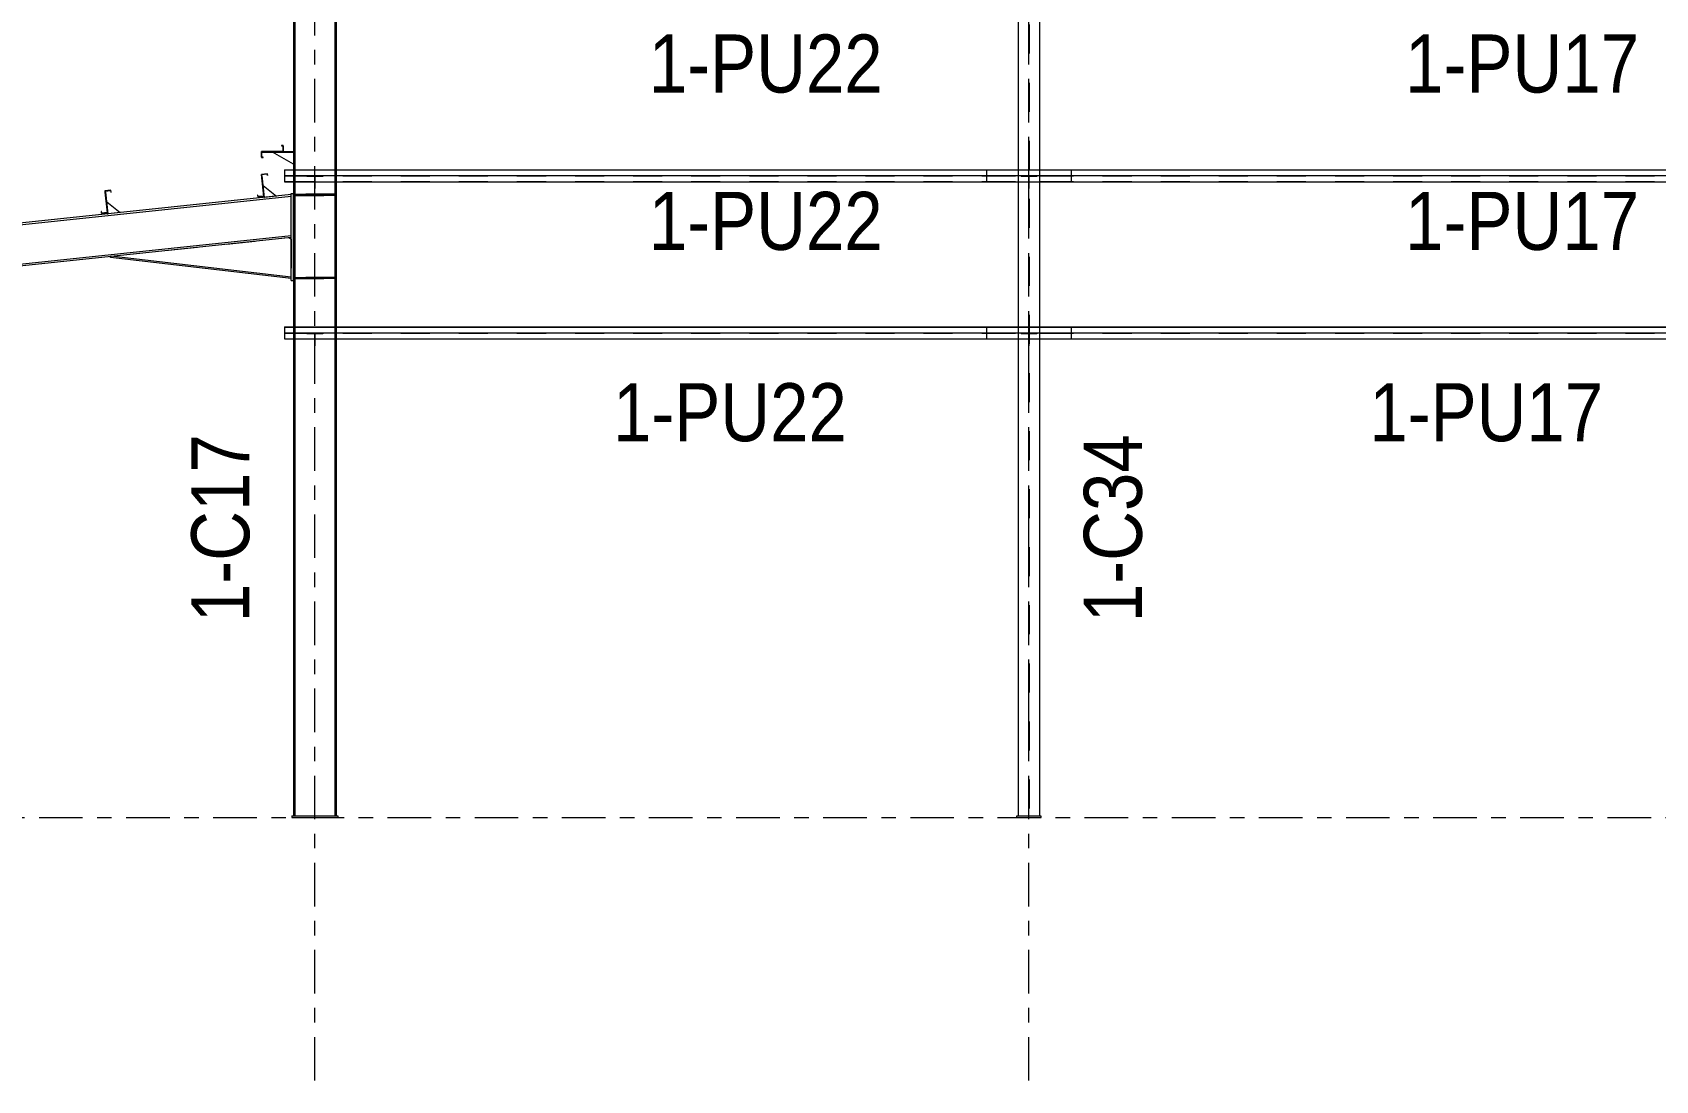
# Model space of a CAD drawing. Header units: millimetres. Extents: x -619 to 204, y -351 to 223.
# Drawn here: x -424.2 to -312.4, y -1.4 to 70.7 of the extents above; entities that cross this region are included whole.
import ezdxf

# ---------------------------------------------------------------- set-up
doc = ezdxf.new("R2010")
doc.units = ezdxf.units.MM
for name, pattern in [('XKITLINE00', [0]), ('XKITLINE02', [4, 2, -2]), ('XKITLINE03', [6, 3, -1, 1, -1])]:
    doc.linetypes.add(name, pattern=pattern)
for name, color, linetype, lineweight in [('Part', 2, 'Continuous', 0), ('PartMark', 7, 'Continuous', 0), ('S-grid', 1, 'Continuous', 0)]:
    doc.layers.add(name, color=color, linetype=linetype, lineweight=lineweight)
doc.styles.add('ARIAL', font='ARIAL.TTF')

# ---------------------------------------------------------------- blocks, each defined once
blk = doc.blocks.new('*A148')
at = {"layer": 'S-grid', "color": 1, "linetype": 'XKITLINE03', "lineweight": 0}
blk.add_line((-489.74, 16.67), (22.91, 16.67), dxfattribs=at)
blk = doc.blocks.new('*A205')
at = {"layer": 'S-grid', "color": 1, "linetype": 'XKITLINE03', "lineweight": 0}
blk.add_line((-355.58, -1.45), (-355.58, 140.21), dxfattribs=at)
at = {"layer": 'S-grid', "color": 3, "style": 'ARIAL', "width": 0.85}
blk.add_text('V1', height=3, dxfattribs=at).set_placement((-358.03, 141.21))
blk = doc.blocks.new('*A206')
at = {"layer": 'S-grid', "color": 1, "linetype": 'XKITLINE03', "lineweight": 0}
blk.add_line((-404.75, -1.45), (-404.75, 140.21), dxfattribs=at)
at = {"layer": 'S-grid', "color": 3, "style": 'ARIAL', "width": 0.85}
blk.add_text('V', height=3, dxfattribs=at).set_placement((-406.08, 141.21))
blk = doc.blocks.new('*A208')
at = {"layer": 'Part', "color": 2, "linetype": 'XKITLINE00', "lineweight": 0}
for p, q in [((-406.39, 59.58), (-486.44, 51.13)), ((-486.44, 51.04), (-406.39, 59.48)), ((-406.39, 56.74), (-486.44, 48.29)), ((-486.44, 48.2), (-406.39, 56.64))]:
    blk.add_line(p, q, dxfattribs=at)
at = {"layer": 'Part', "color": 7, "linetype": 'XKITLINE02', "lineweight": 0}
for p, q in [((-406.39, 56.64), (-406.39, 59.58)), ((-486.44, 51.13), (-486.44, 48.2))]:
    blk.add_line(p, q, dxfattribs=at)
blk = doc.blocks.new('*A221')
at = {"layer": 'Part', "color": 7, "linetype": 'XKITLINE02', "lineweight": 0}
for p, q in [((-356.31, 95.21), (-354.85, 95.36)), ((-355.61, 95.28), (-355.61, 16.79)), ((-355.55, 95.29), (-355.55, 16.79)), ((-356.31, 93.79), (-356.31, 92.97)), ((-354.85, 93.79), (-354.85, 92.97)), ((-356.31, 82.96), (-356.31, 82.14)), ((-354.85, 82.96), (-354.85, 82.14)), ((-356.31, 72.12), (-356.31, 71.31)), ((-354.85, 72.12), (-354.85, 71.31)), ((-356.31, 61.29), (-356.31, 60.47)), ((-354.85, 61.29), (-354.85, 60.47)), ((-356.31, 50.46), (-356.31, 49.64)), ((-354.85, 50.46), (-354.85, 49.64)), ((-356.31, 16.79), (-354.85, 16.79))]:
    blk.add_line(p, q, dxfattribs=at)
at = {"layer": 'Part', "color": 2, "linetype": 'XKITLINE00', "lineweight": 0}
for p, q in [((-356.31, 95.21), (-356.31, 93.79)), ((-354.85, 95.36), (-354.85, 93.79)), ((-356.31, 92.97), (-356.31, 82.96)), ((-354.85, 92.97), (-354.85, 82.96)), ((-356.31, 82.14), (-356.31, 72.12)), ((-354.85, 82.14), (-354.85, 72.12)), ((-356.31, 71.31), (-356.31, 61.29)), ((-354.85, 71.31), (-354.85, 61.29)), ((-356.31, 60.47), (-356.31, 50.46)), ((-354.85, 60.47), (-354.85, 50.46)), ((-356.31, 49.64), (-356.31, 16.79)), ((-354.85, 49.64), (-354.85, 16.79))]:
    blk.add_line(p, q, dxfattribs=at)
blk = doc.blocks.new('*A224')
at = {"layer": 'Part', "color": 2, "linetype": 'XKITLINE00', "lineweight": 0}
for p, q in [((-356.42, 16.67), (-356.42, 16.79)), ((-356.42, 16.79), (-354.75, 16.79)), ((-354.75, 16.79), (-354.75, 16.67)), ((-356.42, 16.67), (-354.75, 16.67))]:
    blk.add_line(p, q, dxfattribs=at)
blk = doc.blocks.new('*A321')
at = {"layer": 'Part', "color": 2, "linetype": 'XKITLINE00', "lineweight": 0}
for p, q in [((-406.83, 61.29), (-352.67, 61.29)), ((-406.83, 61.29), (-406.83, 60.47)), ((-406.83, 61.28), (-352.67, 61.28)), ((-406.83, 60.89), (-352.67, 60.89)), ((-406.83, 60.47), (-352.67, 60.47)), ((-352.67, 61.29), (-352.67, 60.47))]:
    blk.add_line(p, q, dxfattribs=at)
at = {"layer": 'Part', "color": 7, "linetype": 'XKITLINE02', "lineweight": 0}
for p, q in [((-406.83, 60.87), (-352.67, 60.87)), ((-406.83, 60.49), (-352.67, 60.49))]:
    blk.add_line(p, q, dxfattribs=at)
blk = doc.blocks.new('*A322')
at = {"layer": 'Part', "color": 2, "linetype": 'XKITLINE00', "lineweight": 0}
for p, q in [((-406.83, 50.46), (-352.67, 50.46)), ((-406.83, 50.46), (-406.83, 49.64)), ((-406.83, 50.44), (-352.67, 50.44)), ((-352.67, 50.46), (-352.67, 49.64)), ((-406.83, 50.06), (-352.67, 50.06)), ((-406.83, 49.64), (-352.67, 49.64))]:
    blk.add_line(p, q, dxfattribs=at)
at = {"layer": 'Part', "color": 7, "linetype": 'XKITLINE02', "lineweight": 0}
for p, q in [((-406.83, 50.04), (-352.67, 50.04)), ((-406.83, 49.65), (-352.67, 49.65))]:
    blk.add_line(p, q, dxfattribs=at)
blk = doc.blocks.new('*A326')
at = {"layer": 'Part', "color": 2, "linetype": 'XKITLINE00', "lineweight": 0}
for p, q in [((-358.5, 50.46), (-300.58, 50.46)), ((-358.5, 50.46), (-358.5, 49.64)), ((-358.5, 50.44), (-300.58, 50.44)), ((-300.58, 50.46), (-300.58, 49.64)), ((-358.5, 50.06), (-300.58, 50.06)), ((-358.5, 49.64), (-300.58, 49.64))]:
    blk.add_line(p, q, dxfattribs=at)
at = {"layer": 'Part', "color": 7, "linetype": 'XKITLINE02', "lineweight": 0}
for p, q in [((-358.5, 50.04), (-300.58, 50.04)), ((-358.5, 49.65), (-300.58, 49.65))]:
    blk.add_line(p, q, dxfattribs=at)
blk = doc.blocks.new('*A327')
at = {"layer": 'Part', "color": 2, "linetype": 'XKITLINE00', "lineweight": 0}
for p, q in [((-358.5, 61.29), (-300.58, 61.29)), ((-358.5, 61.29), (-358.5, 60.47)), ((-358.5, 61.28), (-300.58, 61.28)), ((-358.5, 60.89), (-300.58, 60.89)), ((-358.5, 60.47), (-300.58, 60.47)), ((-300.58, 61.29), (-300.58, 60.47))]:
    blk.add_line(p, q, dxfattribs=at)
at = {"layer": 'Part', "color": 7, "linetype": 'XKITLINE02', "lineweight": 0}
for p, q in [((-358.5, 60.87), (-300.58, 60.87)), ((-358.5, 60.49), (-300.58, 60.49))]:
    blk.add_line(p, q, dxfattribs=at)
blk = doc.blocks.new('*A332')
at = {"layer": 'Part', "color": 2, "linetype": 'XKITLINE00', "lineweight": 0}
for p, q in [((-418.79, 59.88), (-419.21, 59.83)), ((-419.21, 59.83), (-419.05, 58.34)), ((-419.19, 59.82), (-418.81, 59.86)), ((-419.03, 58.33), (-419.19, 59.82)), ((-418.81, 59.86), (-418.79, 59.75)), ((-418.78, 59.75), (-418.79, 59.88)), ((-418.79, 59.75), (-418.78, 59.75)), ((-419.45, 58.41), (-419.46, 58.41)), ((-419.46, 58.41), (-419.45, 58.28)), ((-419.43, 58.3), (-419.45, 58.41)), ((-419.45, 58.28), (-419.03, 58.33)), ((-419.05, 58.34), (-419.43, 58.3))]:
    blk.add_line(p, q, dxfattribs=at)
blk = doc.blocks.new('*A333')
at = {"layer": 'Part', "color": 2, "linetype": 'XKITLINE00', "lineweight": 0}
for p, q in [((-408.02, 61.01), (-408.43, 60.97)), ((-408.43, 60.97), (-408.28, 59.48)), ((-408.42, 60.96), (-408.03, 61)), ((-408.26, 59.46), (-408.42, 60.96)), ((-408.03, 61), (-408.02, 60.89)), ((-408.01, 60.89), (-408.02, 61.01)), ((-408.02, 60.89), (-408.01, 60.89)), ((-408.67, 59.55), (-408.69, 59.54)), ((-408.69, 59.54), (-408.67, 59.42)), ((-408.66, 59.44), (-408.67, 59.55)), ((-408.67, 59.42), (-408.26, 59.46)), ((-408.28, 59.48), (-408.66, 59.44))]:
    blk.add_line(p, q, dxfattribs=at)
blk = doc.blocks.new('*A335')
at = {"layer": 'Part', "color": 2, "linetype": 'XKITLINE00', "lineweight": 0}
for p, q in [((-406.92, 62.96), (-407.04, 62.96)), ((-407.04, 62.96), (-407.04, 62.94)), ((-407.04, 62.94), (-406.93, 62.94)), ((-406.93, 62.94), (-406.93, 62.56)), ((-406.92, 62.54), (-406.92, 62.96)), ((-406.93, 62.56), (-408.43, 62.56)), ((-408.43, 62.56), (-408.43, 62.14)), ((-408.43, 62.14), (-408.31, 62.14)), ((-408.42, 62.15), (-408.42, 62.54)), ((-408.42, 62.54), (-406.92, 62.54)), ((-408.31, 62.15), (-408.42, 62.15)), ((-408.31, 62.14), (-408.31, 62.15))]:
    blk.add_line(p, q, dxfattribs=at)
blk = doc.blocks.new('*A342')
at = {"layer": 'Part', "color": 2, "linetype": 'XKITLINE00', "lineweight": 0}
for p, q in [((-406.21, 92.54), (-406.21, 82.96)), ((-406.21, 92.54), (-403.29, 92.54)), ((-406.12, 92.54), (-406.12, 82.96)), ((-403.38, 92.54), (-403.38, 82.96)), ((-403.29, 92.54), (-403.29, 82.96)), ((-406.21, 82.14), (-406.21, 72.12)), ((-406.12, 82.14), (-406.12, 72.12)), ((-403.38, 82.14), (-403.38, 72.12)), ((-403.29, 82.14), (-403.29, 72.12)), ((-406.21, 71.31), (-406.21, 61.29)), ((-406.12, 71.31), (-406.12, 61.29)), ((-403.38, 71.31), (-403.38, 61.29)), ((-403.29, 71.31), (-403.29, 61.29)), ((-406.21, 60.47), (-406.21, 50.46)), ((-406.12, 60.47), (-406.12, 50.46)), ((-403.38, 60.47), (-403.38, 50.46)), ((-403.29, 60.47), (-403.29, 50.46)), ((-406.21, 49.64), (-406.21, 16.79)), ((-406.12, 49.64), (-406.12, 16.79)), ((-403.38, 49.64), (-403.38, 16.79)), ((-403.29, 49.64), (-403.29, 16.79))]:
    blk.add_line(p, q, dxfattribs=at)
at = {"layer": 'Part', "color": 7, "linetype": 'XKITLINE02', "lineweight": 0}
for p, q in [((-406.21, 82.96), (-406.21, 82.14)), ((-406.12, 82.96), (-406.12, 82.14)), ((-403.38, 82.96), (-403.38, 82.14)), ((-403.29, 82.96), (-403.29, 82.14)), ((-406.21, 72.12), (-406.21, 71.31)), ((-406.12, 72.12), (-406.12, 71.31)), ((-403.38, 72.12), (-403.38, 71.31)), ((-403.29, 72.12), (-403.29, 71.31)), ((-406.21, 61.29), (-406.21, 60.47)), ((-406.12, 61.29), (-406.12, 60.47)), ((-403.38, 61.29), (-403.38, 60.47)), ((-403.29, 61.29), (-403.29, 60.47)), ((-406.21, 50.46), (-406.21, 49.64)), ((-406.12, 50.46), (-406.12, 49.64)), ((-403.38, 50.46), (-403.38, 49.64)), ((-403.29, 50.46), (-403.29, 49.64)), ((-406.21, 16.79), (-403.29, 16.79))]:
    blk.add_line(p, q, dxfattribs=at)
blk = doc.blocks.new('*A345')
at = {"layer": 'Part', "color": 2, "linetype": 'XKITLINE00', "lineweight": 0}
for p, q in [((-406.33, 16.79), (-403.17, 16.79)), ((-406.33, 16.79), (-406.33, 16.67)), ((-403.17, 16.79), (-403.17, 16.67)), ((-406.33, 16.67), (-403.17, 16.67))]:
    blk.add_line(p, q, dxfattribs=at)
blk = doc.blocks.new('*A346')
at = {"layer": 'Part', "color": 2, "linetype": 'XKITLINE00', "lineweight": 0}
for p, q in [((-408.41, 60.87), (-408.37, 60.88)), ((-408.21, 59.39), (-408.37, 60.88)), ((-408.26, 59.46), (-408.25, 59.38))]:
    blk.add_line(p, q, dxfattribs=at)
at = {"layer": 'Part', "color": 7, "linetype": 'XKITLINE02', "lineweight": 0}
for p, q in [((-408.26, 59.46), (-408.41, 60.87)), ((-408.25, 59.38), (-408.21, 59.39))]:
    blk.add_line(p, q, dxfattribs=at)
blk = doc.blocks.new('*A347')
at = {"layer": 'Part', "color": 2, "linetype": 'XKITLINE00', "lineweight": 0}
blk.add_line((-408.3, 60.21), (-407.38, 59.47), dxfattribs=at)
at = {"layer": 'Part', "color": 7, "linetype": 'XKITLINE02', "lineweight": 0}
for p, q in [((-408.21, 59.39), (-408.3, 60.21)), ((-407.38, 59.47), (-408.21, 59.39))]:
    blk.add_line(p, q, dxfattribs=at)
blk = doc.blocks.new('*A348')
at = {"layer": 'Part', "color": 2, "linetype": 'XKITLINE00', "lineweight": 0}
for p, q in [((-419.18, 59.74), (-419.14, 59.74)), ((-418.98, 58.25), (-419.14, 59.74)), ((-419.03, 58.33), (-419.02, 58.24))]:
    blk.add_line(p, q, dxfattribs=at)
at = {"layer": 'Part', "color": 7, "linetype": 'XKITLINE02', "lineweight": 0}
for p, q in [((-419.03, 58.33), (-419.18, 59.74)), ((-419.02, 58.24), (-418.98, 58.25))]:
    blk.add_line(p, q, dxfattribs=at)
blk = doc.blocks.new('*A349')
at = {"layer": 'Part', "color": 2, "linetype": 'XKITLINE00', "lineweight": 0}
blk.add_line((-419.07, 59.08), (-418.15, 58.34), dxfattribs=at)
at = {"layer": 'Part', "color": 7, "linetype": 'XKITLINE02', "lineweight": 0}
for p, q in [((-418.98, 58.25), (-419.07, 59.08)), ((-418.15, 58.34), (-418.98, 58.25))]:
    blk.add_line(p, q, dxfattribs=at)
blk = doc.blocks.new('*A350')
at = {"layer": 'Part', "color": 7, "linetype": 'XKITLINE02', "lineweight": 0}
for p, q in [((-418.8, 55.34), (-406.51, 56.63)), ((-406.39, 56.52), (-406.39, 53.81))]:
    blk.add_line(p, q, dxfattribs=at)
at = {"layer": 'Part', "color": 2, "linetype": 'XKITLINE00', "lineweight": 0}
for p, q in [((-406.51, 56.63), (-406.39, 56.52)), ((-418.81, 55.24), (-418.8, 55.34)), ((-406.39, 53.81), (-418.81, 55.24)), ((-406.39, 53.9), (-418.8, 55.34))]:
    blk.add_line(p, q, dxfattribs=at)
blk = doc.blocks.new('*A351')
at = {"layer": 'Part', "color": 2, "linetype": 'XKITLINE00', "lineweight": 0}
for p, q in [((-406.39, 53.66), (-406.39, 59.66)), ((-406.39, 59.66), (-406.22, 59.66)), ((-406.22, 53.66), (-406.22, 59.66)), ((-406.39, 53.66), (-406.22, 53.66))]:
    blk.add_line(p, q, dxfattribs=at)
blk = doc.blocks.new('*A352')
at = {"layer": 'Part', "color": 2, "linetype": 'XKITLINE00', "lineweight": 0}
for p, q in [((-408.38, 62.54), (-408.38, 62.5)), ((-408.38, 62.5), (-406.21, 62.5)), ((-406.92, 62.54), (-406.21, 62.54))]:
    blk.add_line(p, q, dxfattribs=at)
at = {"layer": 'Part', "color": 7, "linetype": 'XKITLINE02', "lineweight": 0}
for p, q in [((-406.92, 62.54), (-408.38, 62.54)), ((-406.21, 62.54), (-406.21, 62.5))]:
    blk.add_line(p, q, dxfattribs=at)
blk = doc.blocks.new('*A353')
at = {"layer": 'Part', "color": 2, "linetype": 'XKITLINE00', "lineweight": 0}
blk.add_line((-406.21, 61.67), (-407.67, 62.5), dxfattribs=at)
at = {"layer": 'Part', "color": 7, "linetype": 'XKITLINE02', "lineweight": 0}
for p, q in [((-407.67, 62.5), (-406.21, 62.5)), ((-406.21, 62.5), (-406.21, 61.67))]:
    blk.add_line(p, q, dxfattribs=at)
blk = doc.blocks.new('*A356')
at = {"layer": 'Part', "color": 7, "linetype": 'XKITLINE02', "lineweight": 0}
for p, q in [((-403.38, 53.87), (-406.12, 53.87)), ((-406.12, 53.87), (-406.12, 53.79)), ((-406.12, 53.79), (-403.38, 53.79)), ((-405.99, 53.79), (-405.99, 53.87)), ((-403.51, 53.79), (-403.51, 53.87)), ((-403.38, 53.79), (-403.38, 53.87))]:
    blk.add_line(p, q, dxfattribs=at)
blk = doc.blocks.new('*A357')
at = {"layer": 'Part', "color": 7, "linetype": 'XKITLINE02', "lineweight": 0}
for p, q in [((-403.38, 59.6), (-406.12, 59.6)), ((-406.12, 59.6), (-406.12, 59.51)), ((-406.12, 59.51), (-403.38, 59.51)), ((-405.99, 59.51), (-405.99, 59.6)), ((-403.51, 59.51), (-403.51, 59.6)), ((-403.38, 59.51), (-403.38, 59.6))]:
    blk.add_line(p, q, dxfattribs=at)
blk = doc.blocks.new('*A380')
at = {"layer": 'Part', "color": 7, "linetype": 'XKITLINE02', "lineweight": 0}
for p, q in [((-404.77, 60.83), (-404.77, 60.47)), ((-404.77, 60.83), (-404.73, 60.83)), ((-404.73, 60.83), (-404.77, 60.83)), ((-404.73, 60.47), (-404.73, 60.83))]:
    blk.add_line(p, q, dxfattribs=at)
at = {"layer": 'Part', "color": 2, "linetype": 'XKITLINE00', "lineweight": 0}
for p, q in [((-404.77, 60.47), (-404.77, 60)), ((-404.73, 60), (-404.73, 60.47)), ((-404.77, 60), (-404.73, 60))]:
    blk.add_line(p, q, dxfattribs=at)
blk = doc.blocks.new('*A381')
at = {"layer": 'Part', "color": 7, "linetype": 'XKITLINE02', "lineweight": 0}
for p, q in [((-404.21, 60.87), (-405.29, 60.87)), ((-405.29, 60.87), (-405.29, 60.83)), ((-404.21, 60.83), (-405.29, 60.83)), ((-404.21, 60.87), (-404.21, 60.83))]:
    blk.add_line(p, q, dxfattribs=at)
blk = doc.blocks.new('*A382')
at = {"layer": 'Part', "color": 7, "linetype": 'XKITLINE02', "lineweight": 0}
for p, q in [((-404.21, 50.04), (-405.29, 50.04)), ((-405.29, 50.04), (-405.29, 50)), ((-404.21, 50), (-405.29, 50)), ((-404.21, 50.04), (-404.21, 50))]:
    blk.add_line(p, q, dxfattribs=at)
blk = doc.blocks.new('*A383')
at = {"layer": 'Part', "color": 7, "linetype": 'XKITLINE02', "lineweight": 0}
for p, q in [((-404.77, 50), (-404.77, 49.64)), ((-404.77, 50), (-404.73, 50)), ((-404.73, 50), (-404.77, 50)), ((-404.73, 49.64), (-404.73, 50))]:
    blk.add_line(p, q, dxfattribs=at)
at = {"layer": 'Part', "color": 2, "linetype": 'XKITLINE00', "lineweight": 0}
for p, q in [((-404.77, 49.64), (-404.77, 49.17)), ((-404.73, 49.17), (-404.73, 49.64)), ((-404.77, 49.17), (-404.73, 49.17))]:
    blk.add_line(p, q, dxfattribs=at)
blk = doc.blocks.new('*A384')
at = {"layer": 'Part', "color": 2, "linetype": 'XKITLINE00', "lineweight": 0}
for p, q in [((-406.12, 59.6), (-403.38, 59.6)), ((-403.38, 59.51), (-406.12, 59.51))]:
    blk.add_line(p, q, dxfattribs=at)
at = {"layer": 'Part', "color": 7, "linetype": 'XKITLINE02', "lineweight": 0}
for p, q in [((-406.12, 59.51), (-406.12, 59.6)), ((-405.99, 59.51), (-405.99, 59.6)), ((-403.51, 59.51), (-403.51, 59.6)), ((-403.38, 59.51), (-403.38, 59.6))]:
    blk.add_line(p, q, dxfattribs=at)
blk = doc.blocks.new('*A385')
at = {"layer": 'Part', "color": 2, "linetype": 'XKITLINE00', "lineweight": 0}
for p, q in [((-406.12, 53.87), (-403.38, 53.87)), ((-403.38, 53.79), (-406.12, 53.79))]:
    blk.add_line(p, q, dxfattribs=at)
at = {"layer": 'Part', "color": 7, "linetype": 'XKITLINE02', "lineweight": 0}
for p, q in [((-406.12, 53.79), (-406.12, 53.87)), ((-405.99, 53.79), (-405.99, 53.87)), ((-403.51, 53.79), (-403.51, 53.87)), ((-403.38, 53.79), (-403.38, 53.87))]:
    blk.add_line(p, q, dxfattribs=at)
blk = doc.blocks.new('*A386')
at = {"layer": 'Part', "color": 7, "linetype": 'XKITLINE02', "lineweight": 0}
for p, q in [((-355.04, 50.04), (-356.12, 50.04)), ((-356.12, 50.04), (-356.12, 50)), ((-355.04, 50), (-356.12, 50)), ((-355.04, 50.04), (-355.04, 50))]:
    blk.add_line(p, q, dxfattribs=at)
blk = doc.blocks.new('*A387')
at = {"layer": 'Part', "color": 7, "linetype": 'XKITLINE02', "lineweight": 0}
for p, q in [((-355.6, 50), (-355.6, 49.64)), ((-355.6, 50), (-355.56, 50)), ((-355.56, 50), (-355.6, 50)), ((-355.56, 49.64), (-355.56, 50))]:
    blk.add_line(p, q, dxfattribs=at)
at = {"layer": 'Part', "color": 2, "linetype": 'XKITLINE00', "lineweight": 0}
for p, q in [((-355.6, 49.64), (-355.6, 49.17)), ((-355.56, 49.17), (-355.56, 49.64)), ((-355.6, 49.17), (-355.56, 49.17))]:
    blk.add_line(p, q, dxfattribs=at)
blk = doc.blocks.new('*A388')
at = {"layer": 'Part', "color": 7, "linetype": 'XKITLINE02', "lineweight": 0}
for p, q in [((-355.04, 60.87), (-356.12, 60.87)), ((-356.12, 60.87), (-356.12, 60.83)), ((-355.04, 60.83), (-356.12, 60.83)), ((-355.04, 60.87), (-355.04, 60.83))]:
    blk.add_line(p, q, dxfattribs=at)
blk = doc.blocks.new('*A389')
at = {"layer": 'Part', "color": 7, "linetype": 'XKITLINE02', "lineweight": 0}
for p, q in [((-355.6, 60.83), (-355.6, 60.47)), ((-355.6, 60.83), (-355.56, 60.83)), ((-355.56, 60.83), (-355.6, 60.83)), ((-355.56, 60.47), (-355.56, 60.83))]:
    blk.add_line(p, q, dxfattribs=at)
at = {"layer": 'Part', "color": 2, "linetype": 'XKITLINE00', "lineweight": 0}
for p, q in [((-355.6, 60.47), (-355.6, 60)), ((-355.56, 60), (-355.56, 60.47)), ((-355.6, 60), (-355.56, 60))]:
    blk.add_line(p, q, dxfattribs=at)
blk = doc.blocks.new('*A1187')
at = {"layer": 'PartMark', "color": 3, "style": 'ARIAL', "width": 0.85}
blk.add_text('1-PU22', height=4, dxfattribs=at).set_placement((-381.75, 55.77))
blk = doc.blocks.new('*A1188')
at = {"layer": 'PartMark', "color": 3, "style": 'ARIAL', "width": 0.85}
blk.add_text('1-PU22', height=4, dxfattribs=at).set_placement((-384.22, 42.59))
blk = doc.blocks.new('*A1189')
at = {"layer": 'PartMark', "color": 3, "style": 'ARIAL', "width": 0.85}
blk.add_text('1-C17', height=4, rotation=90.0002, dxfattribs=at).set_placement((-409.26, 30.13))
blk = doc.blocks.new('*A1190')
at = {"layer": 'PartMark', "color": 3, "style": 'ARIAL', "width": 0.85}
blk.add_text('1-PU22', height=4, dxfattribs=at).set_placement((-381.75, 66.61))
blk = doc.blocks.new('*A1193')
at = {"layer": 'PartMark', "color": 3, "style": 'ARIAL', "width": 0.85}
blk.add_text('1-PU17', height=4, dxfattribs=at).set_placement((-332.14, 42.59))
blk = doc.blocks.new('*A1194')
at = {"layer": 'PartMark', "color": 3, "style": 'ARIAL', "width": 0.85}
blk.add_text('1-PU17', height=4, dxfattribs=at).set_placement((-329.67, 55.77))
blk = doc.blocks.new('*A1195')
at = {"layer": 'PartMark', "color": 3, "style": 'ARIAL', "width": 0.85}
blk.add_text('1-C34', height=4, rotation=90.0002, dxfattribs=at).set_placement((-347.8, 30.13))
blk = doc.blocks.new('*A1197')
at = {"layer": 'PartMark', "color": 3, "style": 'ARIAL', "width": 0.85}
blk.add_text('1-PU17', height=4, dxfattribs=at).set_placement((-329.67, 66.61))

msp = doc.modelspace()

# ---------------------------------------------------------------- block references
at = {"lineweight": 0}
for name in ['*A206', '*A205', '*A221', '*A342', '*A1190', '*A1197', '*A335', '*A352', '*A353', '*A333', '*A346', '*A321', '*A381', '*A380', '*A327', '*A388', '*A389', '*A208', '*A332', '*A348', '*A347', '*A351', '*A357', '*A384', '*A1187', '*A1194', '*A349', '*A350', '*A356', '*A385', '*A322', '*A326', '*A382', '*A383', '*A386', '*A387', '*A1188', '*A1193', '*A1189', '*A1195', '*A148', '*A345', '*A224']:
    msp.add_blockref(name, (0, 0), dxfattribs=at)

doc.saveas('drawing.dxf')
